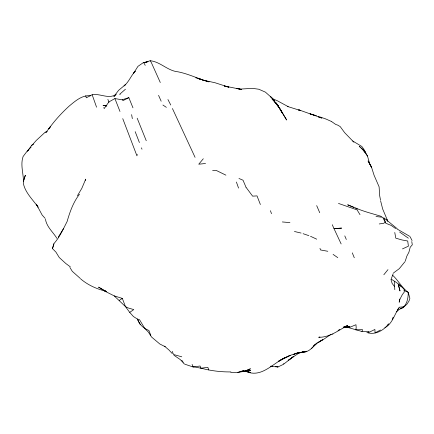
<?xml version="1.0" encoding="UTF-8"?>
<svg xmlns="http://www.w3.org/2000/svg" width="434" height="434" viewBox="0 0 434 434"><rect width="100%" height="100%" fill="white"/><g stroke="black" fill="none" stroke-linecap="round" stroke-linejoin="round"><path stroke-width="0.65" d="M137.225 154.358L136.949 155.86L122.751 118.639M399.844 299.004L399.182 302.232L399.741 299.585L402.334 294.605L404.26 292.082L404.081 289.283C400.36 285.257 396.215 282.1 391.566 279.409M85.444 180.425L85.715 179.128L81.814 188.356L77.442 195.696M70.286 266.823L65.827 263.519L59.252 257.514L55.937 252.127L52.492 248.611L53.783 243.756C59.659 237.268 63.158 229.168 67.129 221.476C69.858 211.89 73.324 202.19 79.476 194.242M52.492 248.611L54 243.859M405.253 261.149L406.853 256.12L408.915 252.214L410.217 247.206L412.3 244.809L411.774 241.554M341.569 228.078L333.99 228.609L332.276 224.725M283.711 363.909L283.825 363.562M343.202 327.035L348.838 327.703L361.945 331.516L362.569 329.666L355.571 329.818L356.211 328.055L355.972 324.708L348.893 327.703L349.837 326.542L345.855 326.797M393.199 273.642L390.991 279.588L392.119 283.397L394.37 286.315M392.217 319.522L393.133 317.194M58.286 237.1L63.478 228.669M298.82 109.845L321.963 118.059L318.925 117.321M50.219 126.918L48.7 128.931C54.641 120.581 61.617 113.008 69.169 106.091C75.191 101.084 82.389 94.693 90.701 95.789M397.615 309.637L399.15 307.641C394.408 314.129 392.515 323.824 384.893 327.654M404.927 261.729L399.291 268.657L393.519 272.943M50.382 126.739L45.771 132.554L47.349 131.486M383.824 274.76L387.974 269.628M203.307 158.757L198.75 164.204L205.537 163.493M31.731 145.667L36.255 140.453L45.586 131.838M302.807 351.974C308.151 352.571 312.182 348.052 315.258 344.33M28.308 150.305L27.461 151.227L31.98 144.929L33.695 144.083M311.683 348.339L316.891 343.039L313.554 346.158L317.379 343.072L322.842 339.578L317.845 342.648L323.173 339.648L331.061 334.316M400.414 308.596L402.861 307.831C407.146 303.946 408.329 297.892 408.22 292.342C401.868 287.845 398.407 280.548 392.705 275.308M31.145 147.055L27.19 151.086L23.1 156.511C20.002 165.528 24.011 174.452 23.387 183.582C25.335 192.859 32.87 199.635 38.078 207.181L36.299 204.137L42.158 215.047L45.136 218.383M387.068 325.5L388.875 323.856C383.656 330.301 375.35 335.417 366.839 332.515M402.861 307.831L406.924 304.207L408.996 301.022L409.88 298.283L408.22 292.342L404.114 290.53M125.025 85.053L124.07 85.889C129.001 81.858 130.997 75.646 135.283 71.138L133.482 73.417L137.936 66.369L143.404 62.588L148.048 61.736M396.41 311.856L398.884 309.73L403.891 306.789L399.389 307.212M125.453 89.22L119.692 94.265L120.218 94.335M125.453 84.619L118.607 90.326L113.844 96.532L115.477 95.366M245.725 371.282C260.97 378.475 272.389 363.73 284.894 357.724L278.84 361.11L284.633 357.822M114.223 295.885L122.328 298.402L125.459 306.605L129.712 312.382L133.78 309.594L128.111 307.934L125.459 306.605L114.223 295.885L106.091 291.8L98.551 287.124L104.209 290.324M119.198 300.399L122.328 298.402M319.956 336.958L318.686 337.289C329.769 337.468 338.477 330.312 347.775 325.397L344.281 326.851M132.967 107.833L128.844 97.661L122.952 100.634L122.513 99.885L114.907 98.572L108.934 101.898L104.171 108.571L103.818 107.556M338.026 330.437L339.811 329.466M278.829 361.115L290.14 355.403L284.444 358.072L289.896 355.506L295.771 353.471L301.174 352.457L298.115 352.809M116.383 94.189C108.836 99.706 100.308 93.191 92.154 94.737L86.323 97.791L85.688 95.778M283.679 358.495L284.303 358.159M380.461 330.03L375.084 332.856L374.884 329.455L368.043 332.824L368.96 331.435L361.945 331.516M296.628 353.113L293.606 354.535L298.359 352.56M402.47 248.904L408.405 246.192L407.721 241.006L402.058 239.975L395.781 238.168L394.766 232.472M303.089 351.649L298.635 353.26L288.176 360.388L293.644 356.406L283.402 364.354L278.02 366.947L270.339 366.367M145.211 65.382L143.882 62.729L150.18 60.727C160.406 61.72 167.643 70.888 178.027 71.822C188.725 73.937 198.598 78.955 209.096 81.858L202.255 79.965L215.052 82.748L228.902 87.223L224.34 86.046M122.377 99.701L128.844 97.661M332.585 334.24L332.916 334.137M143.882 62.729L146.963 62.051M343.636 327.317L344.911 327.062M302.834 351.979L306.746 351.231L300.887 352.685L297.621 352.94M379.245 223.955L383.808 223.255L385.381 221.991L383.764 217.754L397.099 228.609M184.705 364.153L193.152 367.012L200.085 365.998L200.926 368.2L207.875 367.343L208.792 369.887M245.639 371.075L250.581 370.408L237.751 372.383L244.315 370.435L238.016 372.497L230.812 372.318M300.865 352.397L306.583 351.67L302.742 351.887M343.793 327.252L349.837 326.542M270.425 366.388L272.373 366.22L270.453 366.22M341.542 228.165L333.99 228.609L341.146 243.935M212.622 170.605L216.224 170.426L225.908 175.157M230.899 371.922C220.808 372.041 210.68 370.777 200.92 368.146M298.668 110.431L300.48 110.518L298.869 109.769M282.339 221.948L289.928 222.609M243.783 371.325L249.089 371.813L246.496 371.271M343.761 327.133L348.665 327.637L345.459 327.035M375.985 216.523L382.663 217.271L385.804 223.255L391.208 225.425L395.689 228.631M106.813 105.918L103.048 105.429L106.807 105.961M318.274 116.795L320.346 117.072L325.76 118.959M236.416 88.46L240.561 89.062L252.604 88.362L258.832 89.247L265.413 92.138L272.595 98.507M287.254 106.401L300.48 110.518M275.579 366.54L278.02 366.947L276.132 366.535M193.081 366.703L200.926 368.2M327.816 251.281L320.498 249.957L319.972 248.329M236.47 88.498L241.651 89.496L224.28 85.97M294.426 231.49L301.093 233.063M381.6 216.485C372.546 213.615 363.242 211.51 354.567 207.49L347.688 204.788L352.142 206.806M181.775 356.819L173.546 354.497L172.189 351.323M195.756 77.789L197.589 78.326M198.143 78.494L202.352 79.731L198.181 78.505M246.257 371.336L250.668 372.67L246.176 371.265M105.538 291.133C96.532 288.946 87.934 285.04 80.822 279.04M105.674 291.154L103.428 290.427L106.471 291.605L105.337 290.964M338.477 203.427L357.095 209.888L360.003 214.656M303.095 233.693L308.883 235.662M129.712 312.382L133.417 316.522L137.285 318.995L139.596 319.787L144.772 328.467L148.33 332.043L151.292 336.638M198.164 78.538L201.056 79.585M165.273 346.744L159.848 344.021L151.504 336.974M355.587 208.315L357.388 209.079M238.96 178.477L243.024 180.213L245.98 187.19M272.324 98.578L277.478 100.84L288.192 106.639M326.091 119.079L331.392 121.455M352.69 207.056L353.786 207.555M310.516 236.291L316.722 239.177M352.696 140.99L361.799 146.453L363.773 149.117L367.489 156.077L369.708 163.759L371.575 167.383L374.059 175.222L379.104 186.837L379.701 195.843L380.537 200.22M397.067 228.995L409.636 236.286M333.084 254.4L337.793 257.66M162.924 105.033L166.358 107.344M331.592 121.558L335.759 124.477L337.771 125.138L340.229 126.62L344.634 132.658L353.846 142.168M399.584 232L408.361 238.179M401.51 286.847L398.184 284.02L399.996 290.975L398.542 285.181M164.497 346.148L169.005 350.054L172.189 353.509M173.947 355.256L180.294 359.596L184.244 363.893L181.803 360.269M137.811 319.847C139.531 324.947 144.017 328.543 148.9 330.458L150.815 335.379M80.382 278.53L72.283 271.331L69.896 267.463M360.171 147.175L359.254 146.28L362.645 149.177L365.656 152.567L361.083 148.075M278.27 105.804L272.058 98.941L278.313 105.863L276.024 102.657M56.865 238.288C53.019 231.973 46.563 226.819 45.461 219.181M365.119 152.448L362.645 149.177L367.489 156.077M246.018 187.276L252.621 196.152L257.015 195.897L260.384 204.528M278.205 106.558L274.814 101.898L279.697 108.164L286.635 120.012L277.451 104.941L279.084 107.632M150.18 60.727L151.222 62.322L160.298 82.514M279.74 108.712L282.035 112.482L280.087 109.146M137.285 318.995L140.269 324.513M167.942 99.549L170.763 105.017M386.906 219.458L387.817 221.215L382.652 208.96L380.656 201.029M410.097 236.704L412.067 240.577M114.907 98.572L119.985 111.478M195.072 157.347L172.428 108.522M158.562 95.355L161.171 101.22M319.733 212.709L316.684 205.618M344.786 235.89L346.316 239.487M137.177 118.205L146.258 140.741M352.299 252.859L354.29 257.78M192.099 364.386L193.152 367.012M141.462 147.842L141.994 149.204M135.18 131.659L139.406 142.564M107.882 99.408L108.988 102.326M270.415 210.685L271.494 213.685M96.56 107.198L92.154 94.737M236.405 182.03L238.548 188.09M143.404 62.588L143.453 62.876M131.632 114.641L132.332 118.661M394.235 281.389L394.815 289.706M25.318 175.303L23.387 181.39L25.318 175.303M250.353 368.84L244.017 371.537L250.353 368.84M315.176 115.417L310.022 113.865L316.218 115.742L315.176 115.417M273.518 99.646L270.686 96.787L274.424 100.634L273.518 99.646M370.658 165.544L368.086 160.954L371.575 167.383L370.658 165.544"/></g></svg>
